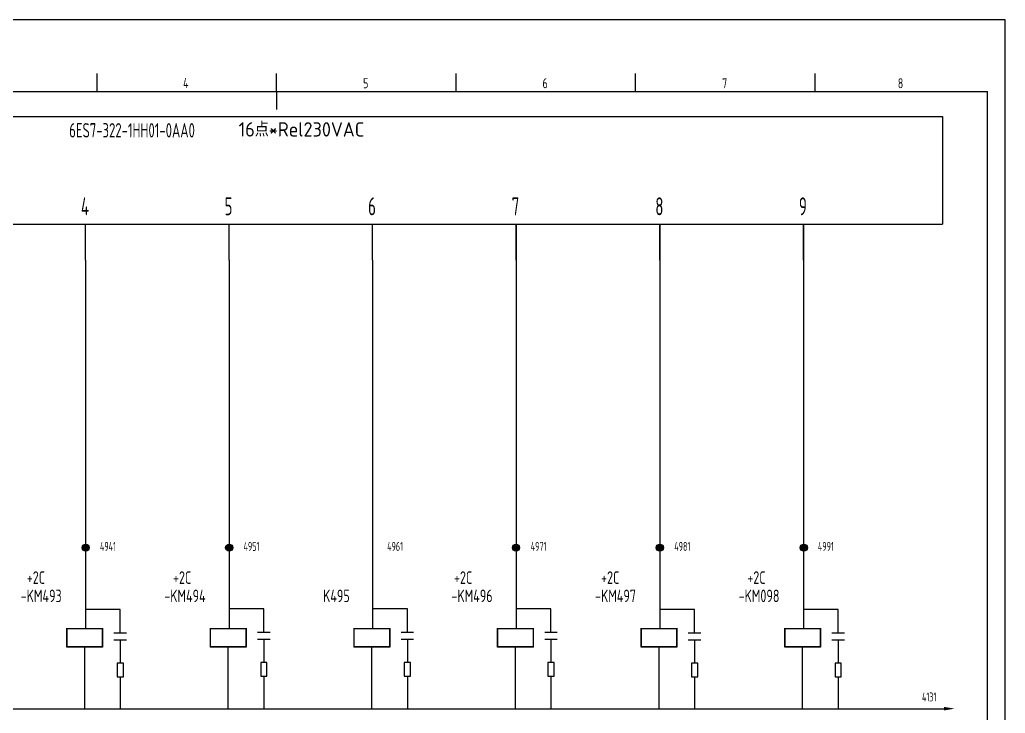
# Model space of a CAD drawing. Extents: x 590 to 9605, y -3741 to 975.
# Drawn here: x 4838.6 to 5113.2, y -1842.8 to -1649.5 of the extents above; entities that cross this region are included whole.
import ezdxf
from ezdxf.enums import TextEntityAlignment as Align

# ---------------------------------------------------------------- set-up
doc = ezdxf.new("R2010")
doc.units = 0
doc.header["$LTSCALE"] = 2
doc.header["$MEASUREMENT"] = 0
doc.linetypes.add('DIVIDE', pattern=[1.25, 0.5, -0.25, 0, -0.25, 0, -0.25])
doc.linetypes.add('HIDDEN', pattern=[0.375, 0.25, -0.125])
doc.layers.get('0').update_dxf_attribs({"linetype": 'CONTINUOUS'})
doc.layers.add('CONTINUOUS', color=7, linetype='CONTINUOUS')
doc.layers.add('DIVIDE', color=1, linetype='DIVIDE')
doc.styles.add('ROMAN', font='ROMANC.shx', dxfattribs={"width": 0.7, "height": 0.7})
doc.styles.add('ROMANS', font='romans', dxfattribs={"width": 0.67, "bigfont": 'hzlib'})
doc.styles.get("Standard").update_dxf_attribs({"font": 'isocp.shx', "width": 0.707, "bigfont": 'dfst.shx'})

msp = doc.modelspace()

# ---------------------------------------------------------------- hatches: boundary and pattern name
at = {"linetype": 'HIDDEN'}
h = msp.add_hatch(color=0, dxfattribs=at)
edge = h.paths.add_edge_path()
edge.add_arc((4857.01, -1796.61), 1, 0, 360)
h = msp.add_hatch(color=0, dxfattribs=at)
edge = h.paths.add_edge_path()
edge.add_arc((4897, -1796.61), 1, 0, 360)
h = msp.add_hatch(color=0, dxfattribs=at)
edge = h.paths.add_edge_path()
edge.add_arc((4976.89, -1796.61), 1, 0, 360)
h = msp.add_hatch(color=0, dxfattribs=at)
edge = h.paths.add_edge_path()
edge.add_arc((5016.95, -1796.61), 1, 0, 360)
h = msp.add_hatch(color=0, dxfattribs=at)
edge = h.paths.add_edge_path()
edge.add_arc((5057.07, -1796.61), 1, 0, 360)

# ---------------------------------------------------------------- linework, layer by layer
for p, q in [((4866.63, -1813.83), (4856.91, -1813.83)), ((4866.63, -1820.38), (4866.63, -1813.83)), ((4906.63, -1813.64), (4896.91, -1813.64)), ((4906.63, -1820.19), (4906.63, -1813.64)), ((4946.63, -1813.64), (4936.91, -1813.64)), ((4946.63, -1820.19), (4946.63, -1813.64)), ((4986.63, -1813.64), (4976.91, -1813.64)), ((4986.63, -1820.19), (4986.63, -1813.64)), ((5026.63, -1813.83), (5016.91, -1813.83)), ((5026.63, -1820.38), (5026.63, -1813.83)), ((5066.63, -1813.83), (5056.91, -1813.83)), ((5066.63, -1820.38), (5066.63, -1813.83)), ((4866.63, -1822.31), (4866.63, -1828.83)), ((4906.63, -1822.12), (4906.63, -1828.64)), ((4946.63, -1822.12), (4946.63, -1828.64)), ((4986.63, -1822.12), (4986.63, -1828.64)), ((5026.63, -1822.31), (5026.63, -1828.83)), ((5066.63, -1822.31), (5066.63, -1828.83)), ((4866.63, -1832.6), (4866.63, -1841.6)), ((4906.63, -1832.41), (4906.63, -1841.41)), ((4946.63, -1832.41), (4946.63, -1841.41)), ((4986.63, -1832.41), (4986.63, -1841.41)), ((5026.63, -1832.6), (5026.63, -1841.6)), ((5066.63, -1832.6), (5066.63, -1841.6))]:
    msp.add_line(p, q)
at = {"color": 6, "const_width": 0.4}
for points in [[(4851.73, -1819.19), (4861.73, -1819.19), (4861.73, -1824.19), (4851.73, -1824.19), (4851.73, -1819.19)], [(4891.73, -1819.19), (4901.73, -1819.19), (4901.73, -1824.19), (4891.73, -1824.19), (4891.73, -1819.19)], [(4931.73, -1819.19), (4941.73, -1819.19), (4941.73, -1824.19), (4931.73, -1824.19), (4931.73, -1819.19)], [(4971.73, -1819.19), (4981.73, -1819.19), (4981.73, -1824.19), (4971.73, -1824.19), (4971.73, -1819.19)], [(5011.73, -1819.19), (5021.73, -1819.19), (5021.73, -1824.19), (5011.73, -1824.19), (5011.73, -1819.19)], [(5051.73, -1819.19), (5061.73, -1819.19), (5061.73, -1824.19), (5051.73, -1824.19), (5051.73, -1819.19)]]:
    msp.add_lwpolyline(points, dxfattribs=at)
for points in [[(4865.76, -1832.6), (4867.5, -1832.6), (4867.5, -1828.83), (4865.76, -1828.83)], [(4905.76, -1832.41), (4907.5, -1832.41), (4907.5, -1828.64), (4905.76, -1828.64)], [(4945.76, -1832.41), (4947.5, -1832.41), (4947.5, -1828.64), (4945.76, -1828.64)], [(4985.76, -1832.41), (4987.5, -1832.41), (4987.5, -1828.64), (4985.76, -1828.64)], [(5025.76, -1832.6), (5027.5, -1832.6), (5027.5, -1828.83), (5025.76, -1828.83)], [(5065.76, -1832.6), (5067.5, -1832.6), (5067.5, -1828.83), (5065.76, -1828.83)]]:
    msp.add_lwpolyline(points, close=True)
at = {"layer": 'CONTINUOUS', "color": 3}
for p, q in [((5113.19, -1649.5), (4693.19, -1649.5)), ((5113.19, -1946.5), (5113.19, -1649.5))]:
    msp.add_line(p, q, dxfattribs=at)
at = {"layer": 'CONTINUOUS', "linetype": 'Continuous'}
for p, q in [((4860.19, -1669.5), (4860.19, -1664.5)), ((4960.19, -1669.5), (4960.19, -1664.5)), ((5010.19, -1669.5), (5010.19, -1664.5)), ((5060.19, -1669.5), (5060.19, -1664.5))]:
    msp.add_line(p, q, dxfattribs=at)
at = {"layer": 'CONTINUOUS'}
for p, q in [((4910.19, -1669.5), (4910.19, -1664.5)), ((4713.19, -1669.5), (5108.19, -1669.5)), ((4910.19, -1669.5), (4910.19, -1674.5)), ((5108.19, -1941.5), (5108.19, -1669.5)), ((4735.69, -1676.5), (5095.69, -1676.5)), ((5095.69, -1676.5), (5095.69, -1706.5)), ((4735.69, -1706.5), (5095.69, -1706.5)), ((4856.94, -1716.5), (4856.94, -1706.5)), ((4896.94, -1716.5), (4896.94, -1706.5)), ((4896.94, -1716.5), (4896.94, -1706.5)), ((4936.94, -1716.5), (4936.94, -1706.5)), ((4936.94, -1716.5), (4936.94, -1706.5)), ((4936.94, -1716.5), (4936.94, -1706.5)), ((4936.94, -1716.5), (4936.94, -1706.5)), ((4976.94, -1706.5), (4976.94, -1819)), ((4976.94, -1716.5), (4976.94, -1706.5)), ((4976.94, -1716.5), (4976.94, -1706.5)), ((5016.94, -1706.5), (5016.94, -1819)), ((5016.94, -1706.5), (5016.94, -1747.81)), ((5016.94, -1716.5), (5016.94, -1706.5)), ((5016.94, -1716.5), (5016.94, -1706.5)), ((5016.94, -1716.5), (5016.94, -1706.5)), ((5016.94, -1716.5), (5016.94, -1706.5)), ((5056.94, -1706.5), (5056.94, -1819)), ((5056.94, -1716.5), (5056.94, -1706.5)), ((4856.94, -1716.5), (4856.94, -1819)), ((4896.94, -1716.5), (4896.94, -1819)), ((4936.94, -1716.5), (4936.94, -1819)), ((5056.94, -1716.5), (5056.94, -1747.81)), ((4904.89, -1820.19), (4908.36, -1820.19)), ((4944.89, -1820.19), (4948.36, -1820.19)), ((4984.89, -1820.19), (4988.36, -1820.19)), ((4864.89, -1820.38), (4868.36, -1820.38)), ((4864.89, -1822.31), (4868.36, -1822.31)), ((4904.89, -1822.12), (4908.36, -1822.12)), ((4944.89, -1822.12), (4948.36, -1822.12)), ((4984.89, -1822.12), (4988.36, -1822.12)), ((5024.89, -1820.38), (5028.36, -1820.38)), ((5024.89, -1822.31), (5028.36, -1822.31)), ((5064.89, -1820.38), (5068.36, -1820.38)), ((5064.89, -1822.31), (5068.36, -1822.31)), ((4730.69, -1841.5), (5096.94, -1841.5))]:
    msp.add_line(p, q, dxfattribs=at)
at = {"layer": 'CONTINUOUS', "color": 6}
for p, q in [((4861.73, -1819.19), (4851.73, -1819.19)), ((4861.73, -1819.19), (4851.73, -1819.19)), ((4861.73, -1819.19), (4851.73, -1819.19)), ((4851.73, -1819.19), (4851.73, -1824.19)), ((4851.73, -1819.19), (4851.73, -1824.19)), ((4851.73, -1819.19), (4851.73, -1824.19)), ((4861.73, -1824.19), (4861.73, -1819.19)), ((4861.73, -1824.19), (4861.73, -1819.19)), ((4861.73, -1824.19), (4861.73, -1819.19)), ((4891.73, -1819.19), (4891.73, -1824.19)), ((4901.73, -1819.19), (4891.73, -1819.19)), ((4901.73, -1819.19), (4891.73, -1819.19)), ((4891.73, -1819.19), (4891.73, -1824.19)), ((4901.73, -1819.19), (4891.73, -1819.19)), ((4891.73, -1819.19), (4891.73, -1824.19)), ((4901.73, -1824.19), (4901.73, -1819.19)), ((4901.73, -1824.19), (4901.73, -1819.19)), ((4901.73, -1824.19), (4901.73, -1819.19)), ((4941.73, -1819.19), (4931.73, -1819.19)), ((4941.73, -1819.19), (4931.73, -1819.19)), ((4941.73, -1819.19), (4931.73, -1819.19)), ((4931.73, -1819.19), (4931.73, -1824.19)), ((4931.73, -1819.19), (4931.73, -1824.19)), ((4931.73, -1819.19), (4931.73, -1824.19)), ((4941.73, -1824.19), (4941.73, -1819.19)), ((4941.73, -1824.19), (4941.73, -1819.19)), ((4941.73, -1824.19), (4941.73, -1819.19)), ((4981.73, -1819.19), (4971.73, -1819.19)), ((4981.73, -1819.19), (4971.73, -1819.19)), ((4981.73, -1819.19), (4971.73, -1819.19)), ((4971.73, -1819.19), (4971.73, -1824.19)), ((4971.73, -1819.19), (4971.73, -1824.19)), ((4971.73, -1819.19), (4971.73, -1824.19)), ((4981.73, -1824.19), (4981.73, -1819.19)), ((4981.73, -1824.19), (4981.73, -1819.19)), ((4981.73, -1824.19), (4981.73, -1819.19)), ((5021.73, -1819.19), (5011.73, -1819.19)), ((5021.73, -1819.19), (5011.73, -1819.19)), ((5021.73, -1819.19), (5011.73, -1819.19)), ((5011.73, -1819.19), (5011.73, -1824.19)), ((5011.73, -1819.19), (5011.73, -1824.19)), ((5011.73, -1819.19), (5011.73, -1824.19)), ((5021.73, -1824.19), (5021.73, -1819.19)), ((5021.73, -1824.19), (5021.73, -1819.19)), ((5021.73, -1824.19), (5021.73, -1819.19)), ((5061.73, -1819.19), (5051.73, -1819.19)), ((5061.73, -1819.19), (5051.73, -1819.19)), ((5061.73, -1819.19), (5051.73, -1819.19)), ((5051.73, -1819.19), (5051.73, -1824.19)), ((5051.73, -1819.19), (5051.73, -1824.19)), ((5051.73, -1819.19), (5051.73, -1824.19)), ((5061.73, -1824.19), (5061.73, -1819.19)), ((5061.73, -1824.19), (5061.73, -1819.19)), ((5061.73, -1824.19), (5061.73, -1819.19)), ((4851.73, -1824.19), (4856.73, -1824.19)), ((4851.73, -1824.19), (4856.73, -1824.19)), ((4851.73, -1824.19), (4856.73, -1824.19)), ((4856.73, -1824.19), (4861.73, -1824.19)), ((4856.73, -1824.19), (4861.73, -1824.19)), ((4856.73, -1824.19), (4861.73, -1824.19)), ((4856.73, -1841.69), (4856.73, -1824.19)), ((4891.73, -1824.19), (4896.73, -1824.19)), ((4891.73, -1824.19), (4896.73, -1824.19)), ((4891.73, -1824.19), (4896.73, -1824.19)), ((4896.73, -1824.19), (4901.73, -1824.19)), ((4896.73, -1824.19), (4901.73, -1824.19)), ((4896.73, -1824.19), (4901.73, -1824.19)), ((4896.73, -1841.69), (4896.73, -1824.19)), ((4931.73, -1824.19), (4936.73, -1824.19)), ((4931.73, -1824.19), (4936.73, -1824.19)), ((4931.73, -1824.19), (4936.73, -1824.19)), ((4936.73, -1824.19), (4941.73, -1824.19)), ((4936.73, -1824.19), (4941.73, -1824.19)), ((4936.73, -1824.19), (4941.73, -1824.19)), ((4936.73, -1841.69), (4936.73, -1824.19)), ((4971.73, -1824.19), (4976.73, -1824.19)), ((4971.73, -1824.19), (4976.73, -1824.19)), ((4971.73, -1824.19), (4976.73, -1824.19)), ((4976.73, -1824.19), (4981.73, -1824.19)), ((4976.73, -1824.19), (4981.73, -1824.19)), ((4976.73, -1824.19), (4981.73, -1824.19)), ((4976.73, -1841.69), (4976.73, -1824.19)), ((5011.73, -1824.19), (5016.73, -1824.19)), ((5011.73, -1824.19), (5016.73, -1824.19)), ((5011.73, -1824.19), (5016.73, -1824.19)), ((5016.73, -1824.19), (5021.73, -1824.19)), ((5016.73, -1824.19), (5021.73, -1824.19)), ((5016.73, -1824.19), (5021.73, -1824.19)), ((5016.73, -1841.69), (5016.73, -1824.19)), ((5051.73, -1824.19), (5056.73, -1824.19)), ((5051.73, -1824.19), (5056.73, -1824.19)), ((5051.73, -1824.19), (5056.73, -1824.19)), ((5056.73, -1824.19), (5061.73, -1824.19)), ((5056.73, -1824.19), (5061.73, -1824.19)), ((5056.73, -1824.19), (5061.73, -1824.19)), ((5056.73, -1841.69), (5056.73, -1824.19))]:
    msp.add_line(p, q, dxfattribs=at)
at = {"layer": 'CONTINUOUS'}
for centre in [(4857.01, -1796.61), (4897, -1796.61), (4976.89, -1796.61), (5016.95, -1796.61), (5057.07, -1796.61)]:
    msp.add_circle(centre, 1, dxfattribs=at)
at = {"layer": 'DIVIDE', "color": 6}
msp.add_solid([(5096.07, -1840.96), (5096.07, -1841.96), (5099.07, -1841.46)], dxfattribs=at)

# ---------------------------------------------------------------- texts
at = {"layer": 'CONTINUOUS', "linetype": 'Continuous', "style": 'ROMAN', "width": 0.7}
for s, p in [('4', (4884.14, -1668.56)), ('5', (4934.28, -1668.6)), ('6', (4984.26, -1668.6)), ('7', (5034.3, -1668.6)), ('8', (5083.24, -1668.6))]:
    msp.add_text(s, height=2.8, dxfattribs=at).set_placement(p)
at = {"layer": 'CONTINUOUS', "color": 1}
for s, width, p, p2 in [('6ES7-322-1HH01-0AA0', 0.65052, (4852.43, -1682.32), (4887.43, -1682.32)), ('16点*Rel230VAC', 0.945946, (4899.61, -1682.07), (4934.61, -1682.07))]:
    msp.add_text(s, height=4, dxfattribs=dict(at, width=width)).set_placement(p, p2, align=Align.FIT)
at = {"layer": 'CONTINUOUS', "color": 1, "width": 0.67}
for s, height, p in [('4', 5, (4855.69, -1704)), ('5', 5, (4895.69, -1704)), ('6', 5, (4935.69, -1704)), ('7', 5, (4975.69, -1704)), ('8', 5, (5015.69, -1704)), ('9', 5, (5055.69, -1704)), ('4131', 2.5, (5089.99, -1839.46))]:
    msp.add_text(s, height=height, dxfattribs=at).set_placement(p)
at = {"layer": 'CONTINUOUS', "color": 7, "width": 0.67}
for s, p in [('4941', (4860.99, -1797.5)), ('4951', (4900.99, -1797.5)), ('4961', (4940.99, -1797.5)), ('4971', (4980.99, -1797.5)), ('4981', (5020.99, -1797.5)), ('4991', (5060.99, -1797.5))]:
    msp.add_text(s, height=2.5, dxfattribs=at).set_placement(p)
at = {"layer": 'CONTINUOUS', "color": 6, "style": 'ROMANS', "width": 0.67}
for s, p in [('+2C', (4840.61, -1806.69)), ('+2C', (4881.33, -1806.69)), ('+2C', (4959.61, -1806.69)), ('+2C', (5000.59, -1806.69)), ('+2C', (5041.32, -1806.69)), ('-KM493', (4838.9, -1811.79)), ('-KM494', (4878.9, -1811.79)), ('K495', (4923.14, -1811.79)), ('-KM496', (4958.9, -1811.79)), ('-KM497', (4998.9, -1811.79)), ('-KM098', (5038.9, -1811.79))]:
    msp.add_text(s, height=3.5, dxfattribs=at).set_placement(p)

doc.saveas('drawing.dxf')
